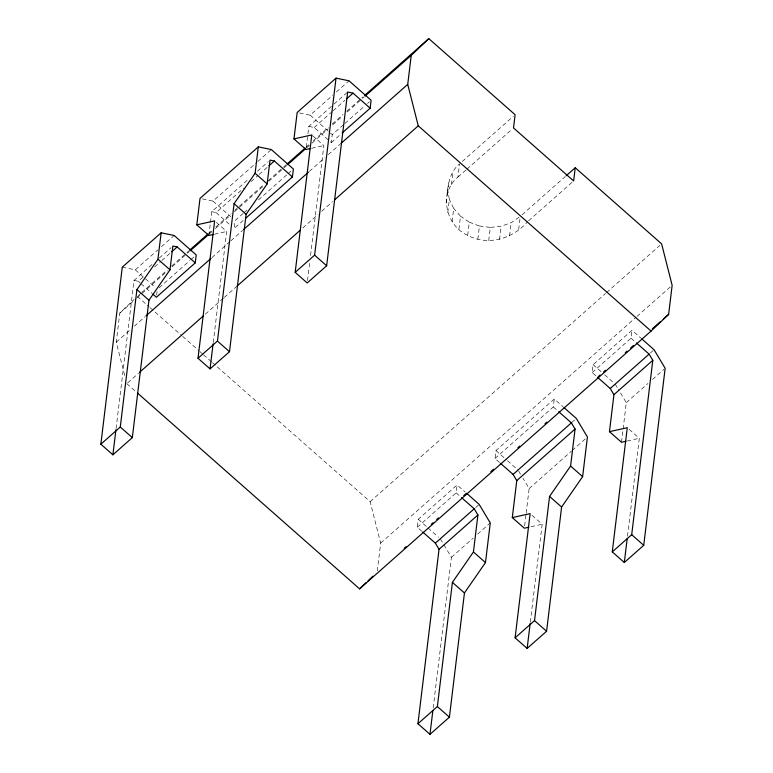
<?xml version="1.0" encoding="UTF-8"?>
<svg xmlns="http://www.w3.org/2000/svg" width="773" height="773" viewBox="0 0 773 773"><rect width="100%" height="100%" fill="white"/><g stroke="black" fill="none" stroke-linecap="round" stroke-linejoin="round"><path stroke-width="0.58" stroke-dasharray="3.87 2.9" d="M124.743 375.562L116.259 342.178L119.776 313.113L133.99 299.605M116.076 428.532L134 280.415L152.078 264.434M156.668 294.967L157.083 291.576M208.855 235.456L210.295 223.561M210.44 222.373L211.734 211.676L248.5 179.152M213.242 342.603L226.682 231.485L216.363 222.382M306.292 147.218L308.814 126.395L333.211 104.809M307.509 280.57L309.818 261.448M310.543 255.476L323.848 145.556L311.799 134.937M308.814 126.395L314.196 127.506L331.288 142.57L332.245 134.637L343.995 124.25M377.292 571.015L380.664 543.11L370.132 501.658L216.15 365.9M446.147 203.086C447.712 189.24 447.799 173.567 459.539 163.876L457.945 177.085C438.426 193.144 445.557 225.484 467.684 235.388C488.159 246.336 513.137 238.625 527.679 221.58M447.403 193.53L448.997 180.312M447.751 212.681L449.345 199.463L447.751 189.868M451.422 184.66L453.026 171.451M452.099 221.658L453.703 208.439L449.345 199.463M421.807 531.215L417.294 527.234L418.251 519.311L457.114 484.942L465.066 491.947M458.901 229.397L460.495 216.189L453.703 208.439M467.684 235.388L469.279 222.18L460.495 216.189M477.849 239.215L479.453 226.006L469.279 222.18M417.294 527.234L456.157 492.865L457.114 484.942M488.72 240.616L490.324 227.407L501.136 226.286L511.175 222.721L520.268 216.343M433.17 708.029L451.413 557.314L443.402 543.921M499.542 239.495L501.136 226.286M509.581 235.929L511.175 222.721M518.673 229.552L520.007 218.546M499.532 462.476L495.02 458.495L495.976 450.572L554.27 399.013L563.102 406.801M524.625 525.872L526.036 514.219M526.171 513.05L529.138 488.575L522.983 478.274M495.02 458.495L553.313 406.936L554.27 399.013M530.326 622.149L542.173 524.229L531.853 515.137M595.79 375.755L592.176 372.567L593.133 364.643L631.995 330.274L640.827 338.052M592.176 372.567L631.039 338.197L631.995 330.274M621.502 442.282L626.294 402.646L618.294 389.254M627.483 536.23L639.329 438.31L629.009 429.208M122.279 267.158L135.285 269.845L157.876 249.863M161.489 246.664L174.147 235.475M202.371 198.903L213.01 201.106L256.955 162.243M257.853 161.451L271.304 149.547M299.528 112.984L310.166 115.177L332.767 95.195M336.381 91.997L349.029 80.807M159.306 258.037L171.055 247.64M257.467 171.22L268.231 161.702M334.12 104.007L347.676 92.016M134 280.415L138.338 281.314L144.667 275.719M154.61 266.927L160.929 261.332M161.837 260.53L169.973 253.341M211.734 211.676L216.063 212.575L243.862 187.984M251.041 181.636L258.211 175.297M259.11 174.495L268.076 166.572M314.196 127.506L332.274 111.515M333.173 110.723L344.922 100.326M138.241 295.634L140.947 293.238M141.855 292.436L167.123 270.096M171.625 266.105L188.776 250.935M208.633 233.378L211.338 230.982M215.851 226.991L231.185 213.425M234.799 210.237L238.413 207.048M239.311 206.246L264.579 183.897M268.183 180.708L282.628 167.934M283.527 167.142L286.232 164.746M306.089 147.189L308.794 144.793M313.307 140.802L328.651 127.236M332.255 124.047L343.086 114.472M346.7 111.273L362.943 96.905M119.776 313.113L136.019 298.745M136.918 297.943L167.596 270.811M172.108 266.82L186.554 254.056M187.453 253.254L189.259 251.66M209.116 234.103L211.821 231.707M215.425 228.518L230.769 214.942M234.383 211.754L264.153 185.414M268.666 181.423L283.111 168.659M284.01 167.857L286.715 165.47M306.572 147.904L311.084 143.913M311.983 143.121L328.225 128.753M332.738 124.762L342.671 115.989M347.183 111.998L361.619 99.224M362.518 98.432L364.325 96.828M159.161 287.711L189.897 260.53M190.796 259.738L194.41 256.539M243.157 213.425L235.089 220.566L234.122 228.499L243.089 220.566M244.055 212.633L247.64 209.464M258.404 199.946L287.102 174.563M288 173.77L291.585 170.601M344.893 123.448L363.88 106.664M367.494 103.466L369.301 101.872M331.288 142.57L341.222 133.777M116.259 342.178L130.695 329.404M134.309 326.216L145.131 316.64M211.908 257.583L229.958 241.62M230.856 240.818L242.596 230.441M309.374 171.384L324.708 157.818M328.322 154.629L340.052 144.251M127.69 382.828L138.522 373.253M205.299 314.196L223.339 298.233M224.247 297.431L235.978 287.063M302.755 227.996L318.099 214.43M321.703 211.242L332.535 201.666M462.225 161.489L513.32 116.308M457.945 177.085L466.013 169.954M466.902 169.161L511.716 129.526M522.075 214.749L565.324 176.495M528.587 220.788L573.634 180.94M370.132 501.658L605.665 293.363M606.563 292.561L659.804 245.476M380.664 543.11L636.044 317.259M636.952 316.457L670.336 286.928M475.579 507.6L479.192 504.402M571.865 422.435L574.552 420.058M650.46 352.932L653.175 350.536M451.413 557.314L473.095 538.134M477.617 534.133L490.275 522.944M529.138 488.575L571.286 451.297M572.184 450.504L585.634 438.6M626.294 402.646L647.987 383.466M652.509 379.466L664.249 369.079M311.587 148.29L323.848 145.556M214.421 234.219L226.682 231.485M627.067 441.035L639.329 438.31M531.022 526.713L542.173 524.229M479.453 226.006L490.324 227.407M631.039 338.197L635.561 342.178M310.166 115.177L332.245 134.637M593.133 364.643L601.085 371.649M604.612 374.76L613.443 382.548M553.313 406.936L557.826 410.917M213.01 201.106L230.673 216.672M495.976 450.572L506.576 459.906M507.455 460.689L518.055 470.032M216.063 212.575L229.61 224.518M456.157 492.865L460.669 496.846M135.285 269.845L155.595 287.749M418.251 519.311L427.083 527.089M427.962 527.872L438.562 537.216M138.338 281.314L140.145 282.908M141.044 283.701L151.885 293.257M137.343 296.426L149.112 306.813M150.02 307.606L181.723 335.559M182.631 336.352L198.932 350.729M199.84 351.531L202.555 353.928M203.463 354.72L211.618 361.909M212.527 362.711L215.242 365.107M126.791 383.63L135.845 391.611M615.211 384.104L617.675 388.22M518.673 471.057L520.519 474.149M440.33 538.771L442.784 542.888"/><path stroke-width="1.16" d="M195.26 262.868L177.201 246.945L172.862 246.046L169.992 269.825L148.957 300.224L132.328 437.624L112.897 454.814L100.857 444.195L122.279 267.158L161.142 232.789L174.147 235.475L196.226 254.935L195.26 262.868L156.397 297.238L152.783 294.049M112.897 454.814L115.931 429.73M100.857 444.195L120.288 427.015L136.918 289.604L157.943 259.216L161.142 232.789M213.309 234.461L208.855 235.456L196.815 224.837L200.004 198.419L258.308 146.86L271.304 149.547L293.382 169.016L292.416 176.94L245.785 218.179M292.416 176.94L274.357 161.016L270.028 160.117L267.149 183.897L246.114 214.295L229.494 351.696L210.053 368.885L198.014 358.266L214.643 220.865L196.815 224.837M210.053 368.885L213.097 343.792M198.014 358.266L217.445 341.086L234.074 203.686L255.109 173.287L258.308 146.86M310.466 148.542L306.011 149.527L293.972 138.918L297.17 112.491L336.033 78.121L349.029 80.807L371.108 100.268L370.151 108.201L342.13 132.975M370.151 108.201L353.058 93.137L347.676 92.016L326.65 265.777L307.219 282.957L295.18 272.347L311.799 134.937L293.972 138.918M295.18 272.347L314.611 255.158L336.033 78.121M651.059 331.076L418.261 125.844L407.729 84.392L411.246 55.327L428.812 38.65L515.108 114.723L513.514 127.941L573.634 180.94L575.238 167.731L661.611 243.882L672.143 285.334L668.626 314.398L651.059 331.076L359.58 588.852L137.652 393.206M466.824 493.503L479.192 504.402L490.275 522.944L485.473 562.58L464.447 592.978L449.413 717.16L429.981 734.35L417.942 723.731L439.045 549.342L435.354 543.158L422.705 532.017M429.981 734.35L432.88 710.426M417.942 723.731L437.373 706.551L452.408 582.359L473.434 551.961L477.907 514.973L474.216 508.789L461.578 497.638M528.8 527.215L524.336 528.21L512.296 517.591L516.77 480.603L513.079 474.419L500.44 463.269M563.99 407.574L576.349 418.473L587.432 437.016L582.629 476.651L561.604 507.049L546.579 631.241L527.147 648.421L515.098 637.812L530.133 513.62L512.296 517.591M527.147 648.421L530.181 623.347M515.098 637.812L534.53 620.622L549.564 496.43L570.59 466.032L575.073 429.044L571.373 422.86L558.734 411.719M625.956 441.286L621.502 442.282L609.453 431.663L613.936 394.674L610.235 388.49L597.597 377.35M641.716 338.835L654.074 349.734L665.157 368.277L643.735 545.313L624.304 562.502L612.264 551.883L627.29 427.691L609.453 431.663M624.304 562.502L627.193 538.617M612.264 551.883L631.696 534.694L652.799 360.305L649.098 354.121L636.459 342.97M359.58 588.852L366.276 582.504M367.948 580.91L372.963 576.146M171.78 251.737L177.201 246.945M268.975 165.78L274.357 161.016M346.729 98.731L353.058 93.137M189.675 250.143L207.724 234.18M287.141 163.944L305.19 147.991M364.74 95.311L428.812 38.65M190.158 250.858L208.208 234.895M287.624 164.668L305.664 148.706M365.223 96.036L411.246 55.327M146.039 315.838L211.01 258.375M243.495 229.649L308.466 172.186M340.951 143.459L407.729 84.392M139.42 372.451L203.492 315.79M236.876 286.261L300.05 230.393M334.342 200.072L418.261 125.844M566.223 175.703L575.238 167.731M404.221 548.231L406.028 546.637M431.295 524.287L433.102 522.693M436.706 519.504L438.513 517.91M463.781 495.561L466.486 493.164M490.855 471.617L493.561 469.221M517.92 447.673L519.727 446.079M544.994 423.73L546.801 422.135M598.234 376.644L600.041 375.05M603.655 371.861L605.452 370.267M625.309 352.701L627.116 351.106M630.72 347.918L633.435 345.521M652.383 328.767L660.5 321.578M663.215 319.181L668.626 314.398M435.354 543.158L474.216 508.789M513.079 474.419L571.373 422.86M610.235 388.49L649.098 354.121M439.045 549.342L477.907 514.973M516.77 480.603L575.073 429.044M613.936 394.674L652.799 360.305M255.109 173.287L267.149 183.897M570.59 466.032L582.629 476.651M314.611 255.158L326.65 265.777M631.696 534.694L643.735 545.313M234.074 203.686L246.114 214.295M549.564 496.43L561.604 507.049M157.943 259.216L169.992 269.825M473.434 551.961L485.473 562.58M217.445 341.086L229.494 351.696M534.53 620.622L546.579 631.241M136.918 289.604L148.957 300.224M452.408 582.359L464.447 592.978M120.288 427.015L132.328 437.624M437.373 706.551L449.413 717.16"/></g></svg>
